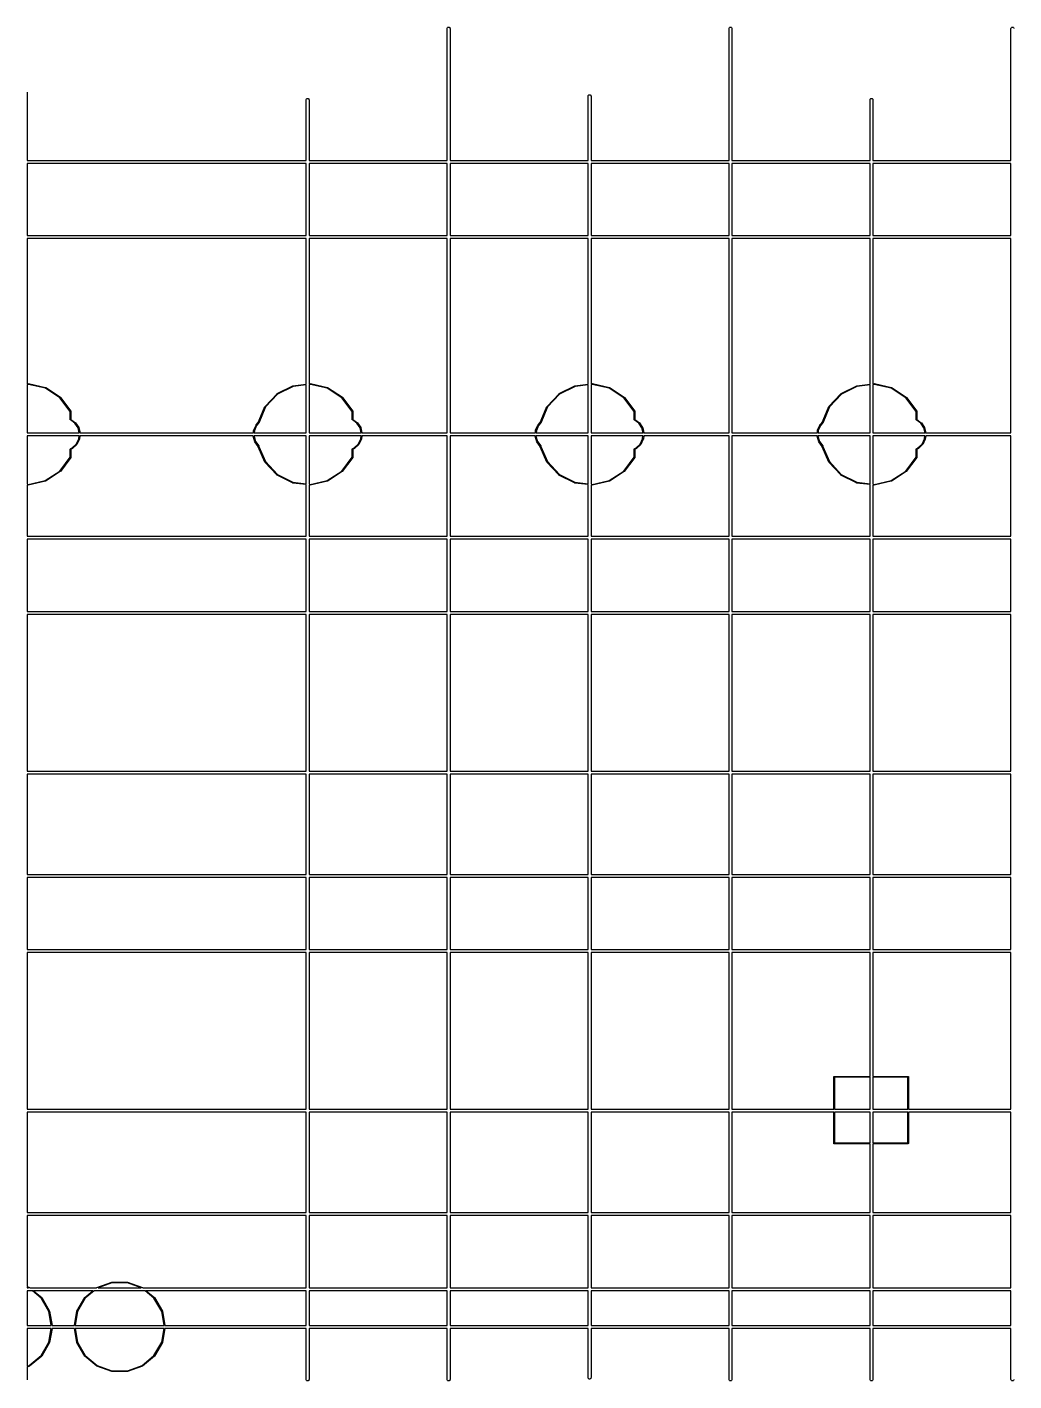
# Model space of a CAD drawing. Extents: x 15 to 494, y -198 to -76.
# Drawn here: x 302.4 to 369, y -198 to -106.5 of the extents above; entities that cross this region are included whole.
import ezdxf

# ---------------------------------------------------------------- set-up
doc = ezdxf.new("R2010")
doc.units = 0
doc.header["$MEASUREMENT"] = 0
doc.layers.add('BLACK', color=7, linetype='CONTINUOUS')

msp = doc.modelspace()

# ---------------------------------------------------------------- linework, layer by layer
at = {"layer": 'Black'}
for p, q in [((330.735, -106.553), (330.741, -106.519)), ((330.735, -115.47), (330.735, -106.553)), ((330.741, -106.519), (330.758, -106.489)), ((330.758, -106.489), (330.785, -106.466)), ((330.785, -106.466), (330.818, -106.455)), ((330.818, -106.455), (330.852, -106.455)), ((330.852, -106.455), (330.885, -106.466)), ((330.885, -106.466), (330.912, -106.489)), ((330.912, -106.489), (330.929, -106.519)), ((330.929, -106.519), (330.935, -106.553)), ((330.935, -106.553), (330.935, -115.47)), ((349.785, -106.553), (349.791, -106.519)), ((349.785, -115.47), (349.785, -106.553)), ((349.791, -106.519), (349.808, -106.489)), ((349.808, -106.489), (349.835, -106.466)), ((349.835, -106.466), (349.868, -106.455)), ((349.868, -106.455), (349.902, -106.455)), ((349.902, -106.455), (349.935, -106.466)), ((349.935, -106.466), (349.962, -106.489)), ((349.962, -106.489), (349.979, -106.519)), ((349.979, -106.519), (349.985, -106.553)), ((349.985, -106.553), (349.985, -115.47)), ((368.835, -106.553), (368.841, -106.519)), ((368.835, -115.47), (368.835, -106.553)), ((368.841, -106.519), (368.858, -106.489)), ((368.858, -106.489), (368.885, -106.466)), ((368.885, -106.466), (368.918, -106.455)), ((368.918, -106.455), (368.952, -106.455)), ((368.952, -106.455), (368.985, -106.466)), ((368.985, -106.466), (369.012, -106.489)), ((369.012, -106.489), (369.029, -106.519)), ((369.029, -106.519), (369.035, -106.553)), ((302.358, -110.862), (302.36, -110.871)), ((302.36, -110.871), (302.36, -115.47)), ((321.21, -111.379), (321.216, -111.345)), ((321.21, -115.47), (321.21, -111.379)), ((321.216, -111.345), (321.233, -111.315)), ((321.233, -111.315), (321.26, -111.292)), ((321.26, -111.292), (321.293, -111.281)), ((321.293, -111.281), (321.327, -111.281)), ((321.327, -111.281), (321.36, -111.292)), ((321.36, -111.292), (321.387, -111.315)), ((321.387, -111.315), (321.404, -111.345)), ((321.404, -111.345), (321.41, -111.379)), ((321.41, -111.379), (321.41, -115.47)), ((340.26, -111.125), (340.262, -111.116)), ((340.26, -115.47), (340.26, -111.125)), ((340.262, -111.108), (340.265, -111.099)), ((340.262, -111.116), (340.262, -111.108)), ((340.265, -111.099), (340.266, -111.091)), ((340.266, -111.091), (340.27, -111.083)), ((340.27, -111.083), (340.273, -111.075)), ((340.273, -111.075), (340.279, -111.068)), ((340.279, -111.068), (340.283, -111.061)), ((340.283, -111.061), (340.29, -111.055)), ((340.29, -111.055), (340.296, -111.048)), ((340.296, -111.048), (340.303, -111.044)), ((340.303, -111.044), (340.31, -111.038)), ((340.31, -111.038), (340.318, -111.035)), ((340.318, -111.035), (340.326, -111.031)), ((340.326, -111.031), (340.334, -111.03)), ((340.334, -111.03), (340.343, -111.027)), ((340.343, -111.027), (340.351, -111.027)), ((340.351, -111.027), (340.36, -111.025)), ((340.36, -111.025), (340.369, -111.027)), ((340.369, -111.027), (340.377, -111.027)), ((340.377, -111.027), (340.386, -111.03)), ((340.386, -111.03), (340.394, -111.031)), ((340.394, -111.031), (340.402, -111.035)), ((340.402, -111.035), (340.41, -111.038)), ((340.41, -111.038), (340.417, -111.044)), ((340.417, -111.044), (340.424, -111.048)), ((340.424, -111.048), (340.43, -111.055)), ((340.43, -111.055), (340.437, -111.061)), ((340.437, -111.061), (340.441, -111.068)), ((340.441, -111.068), (340.447, -111.075)), ((340.447, -111.075), (340.45, -111.083)), ((340.45, -111.083), (340.454, -111.091)), ((340.454, -111.091), (340.455, -111.099)), ((340.455, -111.099), (340.458, -111.108)), ((340.458, -111.108), (340.458, -111.116)), ((340.458, -111.116), (340.46, -111.125)), ((340.46, -111.125), (340.46, -115.47)), ((359.31, -111.379), (359.312, -111.37)), ((359.31, -115.47), (359.31, -111.379)), ((359.312, -111.362), (359.315, -111.353)), ((359.312, -111.37), (359.312, -111.362)), ((359.315, -111.353), (359.316, -111.345)), ((359.316, -111.345), (359.32, -111.337)), ((359.32, -111.337), (359.323, -111.329)), ((359.323, -111.329), (359.329, -111.322)), ((359.329, -111.322), (359.333, -111.315)), ((359.333, -111.315), (359.34, -111.309)), ((359.34, -111.309), (359.346, -111.302)), ((359.346, -111.302), (359.353, -111.298)), ((359.353, -111.298), (359.36, -111.292)), ((359.36, -111.292), (359.368, -111.289)), ((359.368, -111.289), (359.376, -111.285)), ((359.376, -111.285), (359.384, -111.284)), ((359.384, -111.284), (359.393, -111.281)), ((359.393, -111.281), (359.401, -111.281)), ((359.401, -111.281), (359.41, -111.279)), ((359.41, -111.279), (359.419, -111.281)), ((359.419, -111.281), (359.427, -111.281)), ((359.427, -111.281), (359.436, -111.284)), ((359.436, -111.284), (359.444, -111.285)), ((359.444, -111.285), (359.452, -111.289)), ((359.452, -111.289), (359.46, -111.292)), ((359.46, -111.292), (359.467, -111.298)), ((359.467, -111.298), (359.474, -111.302)), ((359.474, -111.302), (359.48, -111.309)), ((359.48, -111.309), (359.487, -111.315)), ((359.487, -111.315), (359.491, -111.322)), ((359.491, -111.322), (359.497, -111.329)), ((359.497, -111.329), (359.5, -111.337)), ((359.5, -111.337), (359.504, -111.345)), ((359.504, -111.345), (359.505, -111.353)), ((359.505, -111.353), (359.508, -111.362)), ((359.508, -111.362), (359.508, -111.37)), ((359.508, -111.37), (359.51, -111.379)), ((359.51, -111.379), (359.51, -115.47)), ((302.36, -115.47), (321.21, -115.47)), ((302.36, -115.67), (302.36, -120.55)), ((321.21, -115.67), (302.36, -115.67)), ((321.21, -120.55), (321.21, -115.67)), ((321.41, -115.47), (330.735, -115.47)), ((321.41, -115.67), (321.41, -120.55)), ((330.735, -115.67), (321.41, -115.67)), ((330.735, -120.55), (330.735, -115.67)), ((330.935, -115.47), (340.26, -115.47)), ((330.935, -115.67), (330.935, -120.55)), ((340.26, -115.67), (330.935, -115.67)), ((340.26, -120.55), (340.26, -115.67)), ((340.46, -115.47), (349.785, -115.47)), ((340.46, -115.67), (340.46, -120.55)), ((349.785, -115.67), (340.46, -115.67)), ((349.785, -120.55), (349.785, -115.67)), ((349.985, -115.47), (359.31, -115.47)), ((349.985, -115.67), (349.985, -120.55)), ((359.31, -115.67), (349.985, -115.67)), ((359.31, -120.55), (359.31, -115.67)), ((359.51, -115.47), (368.835, -115.47)), ((359.51, -115.67), (359.51, -120.55)), ((368.835, -115.67), (359.51, -115.67)), ((368.835, -120.55), (368.835, -115.67)), ((302.36, -120.55), (321.21, -120.55)), ((321.21, -120.75), (302.36, -120.75)), ((302.36, -120.75), (302.36, -130.563)), ((321.21, -130.587), (321.21, -120.75)), ((321.41, -120.55), (330.735, -120.55)), ((330.735, -120.75), (321.41, -120.75)), ((321.41, -120.75), (321.41, -130.563)), ((330.735, -133.885), (330.735, -120.75)), ((330.935, -120.55), (340.26, -120.55)), ((330.935, -120.75), (330.935, -133.885)), ((340.26, -120.75), (330.935, -120.75)), ((340.26, -130.587), (340.26, -120.75)), ((340.46, -120.55), (349.785, -120.55)), ((349.785, -120.75), (340.46, -120.75)), ((340.46, -120.75), (340.46, -130.563)), ((349.785, -133.885), (349.785, -120.75)), ((349.985, -120.55), (359.31, -120.55)), ((349.985, -120.75), (349.985, -133.885)), ((359.31, -120.75), (349.985, -120.75)), ((359.31, -130.587), (359.31, -120.75)), ((359.51, -120.55), (368.835, -120.55)), ((368.835, -120.75), (359.51, -120.75)), ((359.51, -120.75), (359.51, -130.563)), ((368.835, -133.885), (368.835, -120.75)), ((302.36, -130.563), (302.447, -130.553)), ((302.448, -130.603), (302.36, -130.614)), ((302.36, -130.614), (302.36, -133.885)), ((302.447, -130.553), (302.455, -130.554)), ((303.593, -130.872), (302.448, -130.603)), ((302.455, -130.554), (303.609, -130.824)), ((302.455, -130.554), (302.455, -130.554)), ((303.609, -130.824), (303.617, -130.827)), ((303.617, -130.827), (304.609, -131.476)), ((319.254, -131.231), (320.312, -130.696)), ((320.33, -130.743), (319.28, -131.274)), ((320.312, -130.696), (320.318, -130.694)), ((320.318, -130.694), (320.32, -130.694)), ((320.32, -130.694), (321.21, -130.587)), ((321.21, -130.638), (320.33, -130.743)), ((321.21, -133.885), (321.21, -130.638)), ((321.41, -130.563), (321.497, -130.553)), ((321.498, -130.603), (321.41, -130.614)), ((321.41, -130.614), (321.41, -133.885)), ((321.497, -130.553), (321.505, -130.554)), ((322.643, -130.872), (321.498, -130.603)), ((321.505, -130.554), (322.659, -130.824)), ((321.505, -130.554), (321.505, -130.554)), ((322.659, -130.824), (322.667, -130.827)), ((322.667, -130.827), (323.659, -131.476)), ((338.304, -131.231), (339.362, -130.696)), ((339.38, -130.743), (338.33, -131.274)), ((339.362, -130.696), (339.368, -130.694)), ((339.368, -130.694), (339.37, -130.694)), ((339.37, -130.694), (340.26, -130.587)), ((340.26, -130.638), (339.38, -130.743)), ((340.26, -133.885), (340.26, -130.638)), ((340.46, -130.563), (340.547, -130.553)), ((340.548, -130.603), (340.46, -130.614)), ((340.46, -130.614), (340.46, -133.885)), ((340.547, -130.553), (340.555, -130.554)), ((341.693, -130.872), (340.548, -130.603)), ((340.555, -130.554), (341.709, -130.824)), ((340.555, -130.554), (340.555, -130.554)), ((341.709, -130.824), (341.717, -130.827)), ((341.717, -130.827), (342.709, -131.476)), ((357.354, -131.231), (358.412, -130.696)), ((358.43, -130.743), (357.38, -131.274)), ((358.412, -130.696), (358.418, -130.694)), ((358.418, -130.694), (358.42, -130.694)), ((358.42, -130.694), (359.31, -130.587)), ((359.31, -130.638), (358.43, -130.743)), ((359.31, -133.885), (359.31, -130.638)), ((359.51, -130.563), (359.597, -130.553)), ((359.598, -130.603), (359.51, -130.614)), ((359.51, -130.614), (359.51, -133.885)), ((359.597, -130.553), (359.605, -130.554)), ((360.743, -130.872), (359.598, -130.603)), ((359.605, -130.554), (360.759, -130.824)), ((359.605, -130.554), (359.605, -130.554)), ((360.759, -130.824), (360.767, -130.827)), ((360.767, -130.827), (361.759, -131.476)), ((304.578, -131.515), (303.593, -130.872)), ((305.275, -132.443), (304.578, -131.515)), ((304.609, -131.476), (304.612, -131.479)), ((304.612, -131.479), (304.615, -131.482)), ((304.615, -131.482), (305.32, -132.42)), ((318.436, -132.1), (319.247, -131.236)), ((319.28, -131.274), (318.475, -132.131)), ((319.247, -131.236), (319.254, -131.231)), ((323.628, -131.515), (322.643, -130.872)), ((324.325, -132.443), (323.628, -131.515)), ((323.659, -131.476), (323.662, -131.479)), ((323.662, -131.479), (323.665, -131.482)), ((323.665, -131.482), (324.37, -132.42)), ((337.486, -132.1), (338.297, -131.236)), ((338.33, -131.274), (337.525, -132.131)), ((338.297, -131.236), (338.304, -131.231)), ((342.678, -131.515), (341.693, -130.872)), ((343.375, -132.443), (342.678, -131.515)), ((342.709, -131.476), (342.712, -131.479)), ((342.712, -131.479), (342.715, -131.482)), ((342.715, -131.482), (343.42, -132.42)), ((356.536, -132.1), (357.347, -131.236)), ((357.38, -131.274), (356.575, -132.131)), ((357.347, -131.236), (357.354, -131.231)), ((361.728, -131.515), (360.743, -130.872)), ((362.425, -132.443), (361.728, -131.515)), ((361.759, -131.476), (361.762, -131.479)), ((361.762, -131.479), (361.765, -131.482)), ((361.765, -131.482), (362.47, -132.42)), ((305.275, -132.985), (305.275, -132.443)), ((305.32, -132.42), (305.322, -132.423)), ((305.322, -132.423), (305.323, -132.426)), ((305.323, -132.426), (305.324, -132.427)), ((305.324, -132.427), (305.324, -132.428)), ((305.324, -132.428), (305.324, -132.431)), ((305.324, -132.431), (305.325, -132.435)), ((305.325, -132.435), (305.325, -132.972)), ((317.967, -133.19), (318.431, -132.107)), ((318.475, -132.131), (318.011, -133.217)), ((318.431, -132.107), (318.432, -132.106)), ((318.432, -132.106), (318.436, -132.1)), ((324.325, -132.985), (324.325, -132.443)), ((324.37, -132.42), (324.372, -132.423)), ((324.372, -132.423), (324.373, -132.426)), ((324.373, -132.426), (324.374, -132.427)), ((324.374, -132.427), (324.374, -132.428)), ((324.374, -132.428), (324.374, -132.431)), ((324.374, -132.431), (324.375, -132.435)), ((324.375, -132.435), (324.375, -132.972)), ((337.017, -133.19), (337.481, -132.107)), ((337.525, -132.131), (337.061, -133.217)), ((337.481, -132.107), (337.482, -132.106)), ((337.482, -132.106), (337.486, -132.1)), ((343.375, -132.985), (343.375, -132.443)), ((343.42, -132.42), (343.422, -132.423)), ((343.422, -132.423), (343.423, -132.426)), ((343.423, -132.426), (343.424, -132.427)), ((343.424, -132.427), (343.424, -132.428)), ((343.424, -132.428), (343.424, -132.431)), ((343.424, -132.431), (343.425, -132.435)), ((343.425, -132.435), (343.425, -132.972)), ((356.067, -133.19), (356.531, -132.107)), ((356.575, -132.131), (356.111, -133.217)), ((356.531, -132.107), (356.532, -132.106)), ((356.532, -132.106), (356.536, -132.1)), ((362.425, -132.985), (362.425, -132.443)), ((362.47, -132.42), (362.472, -132.423)), ((362.472, -132.423), (362.473, -132.426)), ((362.473, -132.426), (362.474, -132.427)), ((362.474, -132.427), (362.474, -132.428)), ((362.474, -132.428), (362.474, -132.431)), ((362.474, -132.431), (362.475, -132.435)), ((362.475, -132.435), (362.475, -132.972)), ((305.276, -132.988), (305.275, -132.985)), ((305.276, -132.991), (305.276, -132.988)), ((305.276, -132.992), (305.276, -132.991)), ((305.277, -132.994), (305.276, -132.992)), ((305.278, -132.996), (305.277, -132.994)), ((305.279, -132.999), (305.278, -132.996)), ((305.28, -133), (305.279, -132.999)), ((305.281, -133.001), (305.28, -133)), ((305.283, -133.003), (305.281, -133.001)), ((305.285, -133.005), (305.283, -133.003)), ((305.593, -133.234), (305.285, -133.005)), ((305.325, -132.972), (305.627, -133.196)), ((305.803, -133.55), (305.593, -133.234)), ((305.627, -133.196), (305.633, -133.203)), ((305.633, -133.203), (305.847, -133.527)), ((305.882, -133.885), (305.803, -133.55)), ((305.847, -133.527), (305.848, -133.529)), ((305.848, -133.529), (305.85, -133.535)), ((305.85, -133.535), (305.934, -133.885)), ((317.669, -133.708), (317.826, -133.355)), ((317.87, -133.379), (317.717, -133.724)), ((317.826, -133.355), (317.827, -133.353)), ((317.827, -133.353), (317.829, -133.35)), ((317.829, -133.35), (317.951, -133.199)), ((317.989, -133.231), (317.87, -133.379)), ((317.951, -133.199), (317.957, -133.194)), ((317.957, -133.194), (317.965, -133.19)), ((317.965, -133.19), (317.967, -133.19)), ((317.991, -133.232), (317.989, -133.231)), ((317.999, -133.229), (317.991, -133.232)), ((318.006, -133.224), (317.999, -133.229)), ((318.011, -133.217), (318.006, -133.224)), ((324.326, -132.988), (324.325, -132.985)), ((324.326, -132.991), (324.326, -132.988)), ((324.326, -132.992), (324.326, -132.991)), ((324.327, -132.994), (324.326, -132.992)), ((324.328, -132.996), (324.327, -132.994)), ((324.329, -132.999), (324.328, -132.996)), ((324.33, -133), (324.329, -132.999)), ((324.331, -133.001), (324.33, -133)), ((324.333, -133.003), (324.331, -133.001)), ((324.335, -133.005), (324.333, -133.003)), ((324.643, -133.234), (324.335, -133.005)), ((324.375, -132.972), (324.677, -133.196)), ((324.853, -133.55), (324.643, -133.234)), ((324.677, -133.196), (324.683, -133.203)), ((324.683, -133.203), (324.897, -133.527)), ((324.932, -133.885), (324.853, -133.55)), ((324.897, -133.527), (324.898, -133.529)), ((324.898, -133.529), (324.9, -133.535)), ((324.9, -133.535), (324.984, -133.885)), ((336.719, -133.708), (336.876, -133.355)), ((336.92, -133.379), (336.767, -133.724)), ((336.876, -133.355), (336.877, -133.353)), ((336.877, -133.353), (336.879, -133.35)), ((336.879, -133.35), (337.001, -133.199)), ((337.039, -133.231), (336.92, -133.379)), ((337.001, -133.199), (337.007, -133.194)), ((337.007, -133.194), (337.015, -133.19)), ((337.015, -133.19), (337.017, -133.19)), ((337.041, -133.232), (337.039, -133.231)), ((337.049, -133.229), (337.041, -133.232)), ((337.056, -133.224), (337.049, -133.229)), ((337.061, -133.217), (337.056, -133.224)), ((343.376, -132.988), (343.375, -132.985)), ((343.376, -132.991), (343.376, -132.988)), ((343.376, -132.992), (343.376, -132.991)), ((343.377, -132.994), (343.376, -132.992)), ((343.378, -132.996), (343.377, -132.994)), ((343.379, -132.999), (343.378, -132.996)), ((343.38, -133), (343.379, -132.999)), ((343.381, -133.001), (343.38, -133)), ((343.383, -133.003), (343.381, -133.001)), ((343.385, -133.005), (343.383, -133.003)), ((343.693, -133.234), (343.385, -133.005)), ((343.425, -132.972), (343.727, -133.196)), ((343.903, -133.55), (343.693, -133.234)), ((343.727, -133.196), (343.733, -133.203)), ((343.733, -133.203), (343.947, -133.527)), ((343.982, -133.885), (343.903, -133.55)), ((343.947, -133.527), (343.948, -133.529)), ((343.948, -133.529), (343.95, -133.535)), ((343.95, -133.535), (344.034, -133.885)), ((355.769, -133.708), (355.926, -133.355)), ((355.97, -133.379), (355.817, -133.724)), ((355.926, -133.355), (355.927, -133.353)), ((355.927, -133.353), (355.929, -133.35)), ((355.929, -133.35), (356.051, -133.199)), ((356.089, -133.231), (355.97, -133.379)), ((356.051, -133.199), (356.057, -133.194)), ((356.057, -133.194), (356.065, -133.19)), ((356.065, -133.19), (356.067, -133.19)), ((356.091, -133.232), (356.089, -133.231)), ((356.099, -133.229), (356.091, -133.232)), ((356.106, -133.224), (356.099, -133.229)), ((356.111, -133.217), (356.106, -133.224)), ((362.426, -132.988), (362.425, -132.985)), ((362.426, -132.991), (362.426, -132.988)), ((362.426, -132.992), (362.426, -132.991)), ((362.427, -132.994), (362.426, -132.992)), ((362.428, -132.996), (362.427, -132.994)), ((362.429, -132.999), (362.428, -132.996)), ((362.43, -133), (362.429, -132.999)), ((362.431, -133.001), (362.43, -133)), ((362.433, -133.003), (362.431, -133.001)), ((362.435, -133.005), (362.433, -133.003)), ((362.743, -133.234), (362.435, -133.005)), ((362.475, -132.972), (362.777, -133.196)), ((362.953, -133.55), (362.743, -133.234)), ((362.777, -133.196), (362.783, -133.203)), ((362.783, -133.203), (362.997, -133.527)), ((363.032, -133.885), (362.953, -133.55)), ((362.997, -133.527), (362.998, -133.529)), ((362.998, -133.529), (363, -133.535)), ((363, -133.535), (363.084, -133.885)), ((302.36, -133.885), (305.882, -133.885)), ((302.36, -134.085), (302.36, -137.358)), ((305.872, -134.085), (302.36, -134.085)), ((305.678, -134.636), (305.847, -134.297)), ((305.894, -134.315), (305.72, -134.662)), ((305.847, -134.297), (305.872, -134.085)), ((305.896, -134.307), (305.894, -134.315)), ((305.922, -134.085), (305.896, -134.307)), ((317.642, -134.085), (305.922, -134.085)), ((305.934, -133.885), (317.656, -133.885)), ((317.641, -134.101), (317.642, -134.085)), ((317.642, -134.11), (317.641, -134.101)), ((317.749, -134.48), (317.642, -134.11)), ((317.656, -133.885), (317.667, -133.716)), ((317.667, -133.716), (317.669, -133.708)), ((317.692, -134.085), (317.691, -134.1)), ((317.691, -134.1), (317.796, -134.462)), ((321.21, -134.085), (317.692, -134.085)), ((317.717, -133.724), (317.706, -133.885)), ((317.706, -133.885), (321.21, -133.885)), ((317.753, -134.488), (317.749, -134.48)), ((317.978, -134.797), (317.753, -134.488)), ((317.753, -134.488), (317.753, -134.488)), ((317.796, -134.462), (318.02, -134.77)), ((321.21, -137.333), (321.21, -134.085)), ((321.41, -133.885), (324.932, -133.885)), ((321.41, -134.085), (321.41, -137.358)), ((324.922, -134.085), (321.41, -134.085)), ((324.728, -134.636), (324.897, -134.297)), ((324.944, -134.315), (324.77, -134.662)), ((324.897, -134.297), (324.922, -134.085)), ((324.946, -134.307), (324.944, -134.315)), ((324.972, -134.085), (324.946, -134.307)), ((330.735, -134.085), (324.972, -134.085)), ((324.984, -133.885), (330.735, -133.885)), ((330.735, -140.87), (330.735, -134.085)), ((330.935, -133.885), (336.706, -133.885)), ((330.935, -134.085), (330.935, -140.87)), ((336.692, -134.085), (330.935, -134.085)), ((336.691, -134.101), (336.692, -134.085)), ((336.692, -134.11), (336.691, -134.101)), ((336.799, -134.48), (336.692, -134.11)), ((336.706, -133.885), (336.717, -133.716)), ((336.717, -133.716), (336.719, -133.708)), ((336.742, -134.085), (336.741, -134.1)), ((336.741, -134.1), (336.846, -134.462)), ((340.26, -134.085), (336.742, -134.085)), ((336.767, -133.724), (336.756, -133.885)), ((336.756, -133.885), (340.26, -133.885)), ((336.803, -134.488), (336.799, -134.48)), ((337.028, -134.797), (336.803, -134.488)), ((336.803, -134.488), (336.803, -134.488)), ((336.846, -134.462), (337.07, -134.77)), ((340.26, -137.333), (340.26, -134.085)), ((340.46, -133.885), (343.982, -133.885)), ((340.46, -134.085), (340.46, -137.358)), ((343.972, -134.085), (340.46, -134.085)), ((343.778, -134.636), (343.947, -134.297)), ((343.994, -134.315), (343.82, -134.662)), ((343.947, -134.297), (343.972, -134.085)), ((343.996, -134.307), (343.994, -134.315)), ((344.022, -134.085), (343.996, -134.307)), ((349.785, -134.085), (344.022, -134.085)), ((344.034, -133.885), (349.785, -133.885)), ((349.785, -140.87), (349.785, -134.085)), ((349.985, -133.885), (355.756, -133.885)), ((349.985, -134.085), (349.985, -140.87)), ((355.742, -134.085), (349.985, -134.085)), ((355.741, -134.101), (355.742, -134.085)), ((355.742, -134.11), (355.741, -134.101)), ((355.849, -134.48), (355.742, -134.11)), ((355.756, -133.885), (355.767, -133.716)), ((355.767, -133.716), (355.769, -133.708)), ((355.792, -134.085), (355.791, -134.1)), ((355.791, -134.1), (355.896, -134.462)), ((359.31, -134.085), (355.792, -134.085)), ((355.817, -133.724), (355.806, -133.885)), ((355.806, -133.885), (359.31, -133.885)), ((355.853, -134.488), (355.849, -134.48)), ((356.078, -134.797), (355.853, -134.488)), ((355.853, -134.488), (355.853, -134.488)), ((355.896, -134.462), (356.12, -134.77)), ((359.31, -137.333), (359.31, -134.085)), ((359.51, -133.885), (363.032, -133.885)), ((359.51, -134.085), (359.51, -137.358)), ((363.022, -134.085), (359.51, -134.085)), ((362.828, -134.636), (362.997, -134.297)), ((363.044, -134.315), (362.87, -134.662)), ((362.997, -134.297), (363.022, -134.085)), ((363.046, -134.307), (363.044, -134.315)), ((363.072, -134.085), (363.046, -134.307)), ((368.835, -134.085), (363.072, -134.085)), ((363.084, -133.885), (368.835, -133.885)), ((368.835, -140.87), (368.835, -134.085)), ((305.275, -134.985), (305.277, -134.976)), ((305.275, -135.527), (305.275, -134.985)), ((305.277, -134.976), (305.281, -134.969)), ((305.281, -134.969), (305.287, -134.963)), ((305.287, -134.963), (305.296, -134.96)), ((305.296, -134.96), (305.304, -134.96)), ((305.304, -134.96), (305.308, -134.962)), ((305.308, -134.962), (305.309, -134.96)), ((305.309, -134.96), (305.313, -134.952)), ((305.313, -134.952), (305.32, -134.947)), ((305.32, -134.947), (305.401, -134.898)), ((305.328, -134.993), (305.325, -134.992)), ((305.325, -134.992), (305.325, -135.535)), ((305.337, -134.993), (305.328, -134.993)), ((305.345, -134.99), (305.337, -134.993)), ((305.429, -134.939), (305.345, -134.99)), ((305.401, -134.898), (305.678, -134.636)), ((305.431, -134.938), (305.429, -134.939)), ((305.433, -134.936), (305.431, -134.938)), ((305.715, -134.669), (305.433, -134.936)), ((305.72, -134.662), (305.715, -134.669)), ((317.974, -134.811), (317.975, -134.803)), ((317.976, -134.82), (317.974, -134.811)), ((317.975, -134.803), (317.978, -134.797)), ((318.425, -135.853), (317.976, -134.82)), ((318.02, -134.77), (318.024, -134.778)), ((318.023, -134.795), (318.021, -134.798)), ((318.021, -134.798), (318.022, -134.8)), ((318.022, -134.8), (318.469, -135.829)), ((318.025, -134.787), (318.023, -134.795)), ((318.024, -134.778), (318.025, -134.787)), ((324.325, -134.985), (324.327, -134.976)), ((324.325, -135.527), (324.325, -134.985)), ((324.327, -134.976), (324.331, -134.969)), ((324.331, -134.969), (324.337, -134.963)), ((324.337, -134.963), (324.346, -134.96)), ((324.346, -134.96), (324.354, -134.96)), ((324.354, -134.96), (324.358, -134.962)), ((324.358, -134.962), (324.359, -134.96)), ((324.359, -134.96), (324.363, -134.952)), ((324.363, -134.952), (324.37, -134.947)), ((324.37, -134.947), (324.451, -134.898)), ((324.378, -134.993), (324.375, -134.992)), ((324.375, -134.992), (324.375, -135.535)), ((324.387, -134.993), (324.378, -134.993)), ((324.395, -134.99), (324.387, -134.993)), ((324.479, -134.939), (324.395, -134.99)), ((324.451, -134.898), (324.728, -134.636)), ((324.481, -134.938), (324.479, -134.939)), ((324.483, -134.936), (324.481, -134.938)), ((324.765, -134.669), (324.483, -134.936)), ((324.77, -134.662), (324.765, -134.669)), ((337.024, -134.811), (337.025, -134.803)), ((337.026, -134.82), (337.024, -134.811)), ((337.025, -134.803), (337.028, -134.797)), ((337.475, -135.853), (337.026, -134.82)), ((337.07, -134.77), (337.074, -134.778)), ((337.073, -134.795), (337.071, -134.798)), ((337.071, -134.798), (337.072, -134.8)), ((337.072, -134.8), (337.519, -135.829)), ((337.075, -134.787), (337.073, -134.795)), ((337.074, -134.778), (337.075, -134.787)), ((343.375, -134.985), (343.377, -134.976)), ((343.375, -135.527), (343.375, -134.985)), ((343.377, -134.976), (343.381, -134.969)), ((343.381, -134.969), (343.387, -134.963)), ((343.387, -134.963), (343.396, -134.96)), ((343.396, -134.96), (343.404, -134.96)), ((343.404, -134.96), (343.408, -134.962)), ((343.408, -134.962), (343.409, -134.96)), ((343.409, -134.96), (343.413, -134.952)), ((343.413, -134.952), (343.42, -134.947)), ((343.42, -134.947), (343.501, -134.898)), ((343.428, -134.993), (343.425, -134.992)), ((343.425, -134.992), (343.425, -135.535)), ((343.437, -134.993), (343.428, -134.993)), ((343.445, -134.99), (343.437, -134.993)), ((343.529, -134.939), (343.445, -134.99)), ((343.501, -134.898), (343.778, -134.636)), ((343.531, -134.938), (343.529, -134.939)), ((343.533, -134.936), (343.531, -134.938)), ((343.815, -134.669), (343.533, -134.936)), ((343.82, -134.662), (343.815, -134.669)), ((356.074, -134.811), (356.075, -134.803)), ((356.076, -134.82), (356.074, -134.811)), ((356.075, -134.803), (356.078, -134.797)), ((356.525, -135.853), (356.076, -134.82)), ((356.12, -134.77), (356.124, -134.778)), ((356.123, -134.795), (356.121, -134.798)), ((356.121, -134.798), (356.122, -134.8)), ((356.122, -134.8), (356.569, -135.829)), ((356.125, -134.787), (356.123, -134.795)), ((356.124, -134.778), (356.125, -134.787)), ((362.425, -134.985), (362.427, -134.976)), ((362.425, -135.527), (362.425, -134.985)), ((362.427, -134.976), (362.431, -134.969)), ((362.431, -134.969), (362.438, -134.963)), ((362.438, -134.963), (362.446, -134.96)), ((362.446, -134.96), (362.454, -134.96)), ((362.454, -134.96), (362.458, -134.962)), ((362.458, -134.962), (362.459, -134.96)), ((362.459, -134.96), (362.463, -134.952)), ((362.463, -134.952), (362.47, -134.947)), ((362.47, -134.947), (362.551, -134.898)), ((362.478, -134.993), (362.475, -134.992)), ((362.475, -134.992), (362.475, -135.535)), ((362.487, -134.993), (362.478, -134.993)), ((362.495, -134.99), (362.487, -134.993)), ((362.579, -134.939), (362.495, -134.99)), ((362.551, -134.898), (362.828, -134.636)), ((362.581, -134.938), (362.579, -134.939)), ((362.583, -134.936), (362.581, -134.938)), ((362.865, -134.669), (362.583, -134.936)), ((362.87, -134.662), (362.865, -134.669)), ((304.569, -136.463), (305.275, -135.527)), ((305.32, -135.55), (304.606, -136.496)), ((305.322, -135.547), (305.32, -135.55)), ((305.323, -135.544), (305.322, -135.547)), ((305.324, -135.543), (305.323, -135.544)), ((305.325, -135.535), (305.324, -135.539)), ((305.324, -135.539), (305.324, -135.542)), ((305.324, -135.542), (305.324, -135.543)), ((318.427, -135.856), (318.425, -135.853)), ((318.429, -135.86), (318.427, -135.856)), ((319.237, -136.727), (318.429, -135.86)), ((318.469, -135.829), (319.271, -136.689)), ((323.619, -136.463), (324.325, -135.527)), ((324.37, -135.55), (323.656, -136.496)), ((324.372, -135.547), (324.37, -135.55)), ((324.373, -135.544), (324.372, -135.547)), ((324.374, -135.543), (324.373, -135.544)), ((324.375, -135.535), (324.374, -135.539)), ((324.374, -135.539), (324.374, -135.542)), ((324.374, -135.542), (324.374, -135.543)), ((337.477, -135.856), (337.475, -135.853)), ((337.479, -135.86), (337.477, -135.856)), ((338.287, -136.727), (337.479, -135.86)), ((337.519, -135.829), (338.321, -136.689)), ((342.669, -136.463), (343.375, -135.527)), ((343.42, -135.55), (342.706, -136.496)), ((343.422, -135.547), (343.42, -135.55)), ((343.423, -135.544), (343.422, -135.547)), ((343.424, -135.543), (343.423, -135.544)), ((343.425, -135.535), (343.424, -135.539)), ((343.424, -135.539), (343.424, -135.542)), ((343.424, -135.542), (343.424, -135.543)), ((356.527, -135.856), (356.525, -135.853)), ((356.529, -135.86), (356.527, -135.856)), ((357.337, -136.727), (356.529, -135.86)), ((356.569, -135.829), (357.371, -136.689)), ((361.719, -136.463), (362.425, -135.527)), ((362.47, -135.55), (361.756, -136.496)), ((362.472, -135.547), (362.47, -135.55)), ((362.473, -135.544), (362.472, -135.547)), ((362.474, -135.543), (362.473, -135.544)), ((362.475, -135.535), (362.474, -135.539)), ((362.474, -135.539), (362.474, -135.542)), ((362.474, -135.542), (362.474, -135.543)), ((302.436, -137.367), (303.583, -137.103)), ((303.598, -137.151), (302.443, -137.417)), ((303.583, -137.103), (304.569, -136.463)), ((303.606, -137.147), (303.598, -137.151)), ((304.6, -136.502), (303.606, -137.147)), ((304.606, -136.496), (304.6, -136.502)), ((304.6, -136.502), (304.6, -136.502)), ((319.243, -136.731), (319.237, -136.727)), ((319.244, -136.732), (319.243, -136.731)), ((320.3, -137.27), (319.244, -136.732)), ((319.271, -136.689), (320.319, -137.224)), ((320.319, -137.224), (321.21, -137.333)), ((321.486, -137.367), (322.633, -137.103)), ((322.648, -137.151), (321.493, -137.417)), ((322.633, -137.103), (323.619, -136.463)), ((322.656, -137.147), (322.648, -137.151)), ((323.65, -136.502), (322.656, -137.147)), ((323.656, -136.496), (323.65, -136.502)), ((323.65, -136.502), (323.65, -136.502)), ((338.293, -136.731), (338.287, -136.727)), ((338.294, -136.732), (338.293, -136.731)), ((339.35, -137.27), (338.294, -136.732)), ((338.321, -136.689), (339.369, -137.224)), ((339.369, -137.224), (340.26, -137.333)), ((340.536, -137.367), (341.683, -137.103)), ((341.698, -137.151), (340.543, -137.417)), ((341.683, -137.103), (342.669, -136.463)), ((341.706, -137.147), (341.698, -137.151)), ((342.7, -136.502), (341.706, -137.147)), ((342.706, -136.496), (342.7, -136.502)), ((342.7, -136.502), (342.7, -136.502)), ((357.343, -136.731), (357.337, -136.727)), ((357.344, -136.732), (357.343, -136.731)), ((358.4, -137.27), (357.344, -136.732)), ((357.371, -136.689), (358.419, -137.224)), ((358.419, -137.224), (359.31, -137.333)), ((359.586, -137.367), (360.733, -137.103)), ((360.748, -137.151), (359.593, -137.417)), ((360.733, -137.103), (361.719, -136.463)), ((360.756, -137.147), (360.748, -137.151)), ((361.75, -136.502), (360.756, -137.147)), ((361.756, -136.496), (361.75, -136.502)), ((361.75, -136.502), (361.75, -136.502)), ((302.36, -137.358), (302.436, -137.367)), ((302.435, -137.418), (302.36, -137.408)), ((302.36, -137.408), (302.36, -140.87)), ((302.443, -137.417), (302.435, -137.418)), ((302.435, -137.418), (302.435, -137.418)), ((302.435, -137.418), (302.435, -137.418)), ((302.443, -137.417), (302.443, -137.417)), ((320.308, -137.273), (320.3, -137.27)), ((321.21, -137.384), (320.308, -137.273)), ((321.21, -140.87), (321.21, -137.384)), ((321.41, -137.358), (321.486, -137.367)), ((321.485, -137.418), (321.41, -137.408)), ((321.41, -137.408), (321.41, -140.87)), ((321.493, -137.417), (321.485, -137.418)), ((321.485, -137.418), (321.485, -137.418)), ((321.485, -137.418), (321.485, -137.418)), ((321.493, -137.417), (321.493, -137.417)), ((339.358, -137.273), (339.35, -137.27)), ((340.26, -137.384), (339.358, -137.273)), ((340.26, -140.87), (340.26, -137.384)), ((340.46, -137.358), (340.536, -137.367)), ((340.535, -137.418), (340.46, -137.408)), ((340.46, -137.408), (340.46, -140.87)), ((340.543, -137.417), (340.535, -137.418)), ((340.535, -137.418), (340.535, -137.418)), ((340.535, -137.418), (340.535, -137.418)), ((340.543, -137.417), (340.543, -137.417)), ((358.408, -137.273), (358.4, -137.27)), ((359.31, -137.384), (358.408, -137.273)), ((359.31, -140.87), (359.31, -137.384)), ((359.51, -137.358), (359.586, -137.367)), ((359.585, -137.418), (359.51, -137.408)), ((359.51, -137.408), (359.51, -140.87)), ((359.593, -137.417), (359.585, -137.418)), ((359.585, -137.418), (359.585, -137.418)), ((359.585, -137.418), (359.585, -137.418)), ((359.593, -137.417), (359.593, -137.417)), ((302.36, -140.87), (321.21, -140.87)), ((321.41, -140.87), (330.735, -140.87)), ((330.935, -140.87), (340.26, -140.87)), ((340.46, -140.87), (349.785, -140.87)), ((349.985, -140.87), (359.31, -140.87)), ((359.51, -140.87), (368.835, -140.87)), ((302.36, -141.07), (302.36, -145.95)), ((321.21, -141.07), (302.36, -141.07)), ((321.21, -145.95), (321.21, -141.07)), ((321.41, -141.07), (321.41, -145.95)), ((330.735, -141.07), (321.41, -141.07)), ((330.735, -145.95), (330.735, -141.07)), ((330.935, -141.07), (330.935, -145.95)), ((340.26, -141.07), (330.935, -141.07)), ((340.26, -145.95), (340.26, -141.07)), ((340.46, -141.07), (340.46, -145.95)), ((349.785, -141.07), (340.46, -141.07)), ((349.785, -145.95), (349.785, -141.07)), ((349.985, -141.07), (349.985, -145.95)), ((359.31, -141.07), (349.985, -141.07)), ((359.31, -145.95), (359.31, -141.07)), ((359.51, -141.07), (359.51, -145.95)), ((368.835, -141.07), (359.51, -141.07)), ((368.835, -145.95), (368.835, -141.07)), ((302.36, -145.95), (321.21, -145.95)), ((302.36, -146.15), (302.36, -156.745)), ((321.21, -146.15), (302.36, -146.15)), ((321.21, -156.745), (321.21, -146.15)), ((321.41, -145.95), (330.735, -145.95)), ((321.41, -146.15), (321.41, -156.745)), ((330.735, -146.15), (321.41, -146.15)), ((330.735, -156.745), (330.735, -146.15)), ((330.935, -145.95), (340.26, -145.95)), ((330.935, -146.15), (330.935, -156.745)), ((340.26, -146.15), (330.935, -146.15)), ((340.26, -156.745), (340.26, -146.15)), ((340.46, -145.95), (349.785, -145.95)), ((340.46, -146.15), (340.46, -156.745)), ((349.785, -146.15), (340.46, -146.15)), ((349.785, -156.745), (349.785, -146.15)), ((349.985, -145.95), (359.31, -145.95)), ((349.985, -146.15), (349.985, -156.745)), ((359.31, -146.15), (349.985, -146.15)), ((359.31, -156.745), (359.31, -146.15)), ((359.51, -145.95), (368.835, -145.95)), ((359.51, -146.15), (359.51, -156.745)), ((368.835, -146.15), (359.51, -146.15)), ((368.835, -156.745), (368.835, -146.15)), ((302.36, -156.745), (321.21, -156.745)), ((302.36, -156.945), (302.36, -163.73)), ((321.21, -156.945), (302.36, -156.945)), ((321.21, -163.73), (321.21, -156.945)), ((321.41, -156.745), (330.735, -156.745)), ((321.41, -156.945), (321.41, -163.73)), ((330.735, -156.945), (321.41, -156.945)), ((330.735, -163.73), (330.735, -156.945)), ((330.935, -156.745), (340.26, -156.745)), ((330.935, -156.945), (330.935, -163.73)), ((340.26, -156.945), (330.935, -156.945)), ((340.26, -163.73), (340.26, -156.945)), ((340.46, -156.745), (349.785, -156.745)), ((340.46, -156.945), (340.46, -163.73)), ((349.785, -156.945), (340.46, -156.945)), ((349.785, -163.73), (349.785, -156.945)), ((349.985, -156.745), (359.31, -156.745)), ((349.985, -156.945), (349.985, -163.73)), ((359.31, -156.945), (349.985, -156.945)), ((359.31, -163.73), (359.31, -156.945)), ((359.51, -156.745), (368.835, -156.745)), ((359.51, -156.945), (359.51, -163.73)), ((368.835, -156.945), (359.51, -156.945)), ((368.835, -163.73), (368.835, -156.945)), ((302.36, -163.73), (321.21, -163.73)), ((321.41, -163.73), (330.735, -163.73)), ((330.935, -163.73), (340.26, -163.73)), ((340.46, -163.73), (349.785, -163.73)), ((349.985, -163.73), (359.31, -163.73)), ((359.51, -163.73), (368.835, -163.73)), ((302.36, -163.93), (302.36, -168.81)), ((321.21, -163.93), (302.36, -163.93)), ((321.21, -168.81), (321.21, -163.93)), ((321.41, -163.93), (321.41, -168.81)), ((330.735, -163.93), (321.41, -163.93)), ((330.735, -168.81), (330.735, -163.93)), ((330.935, -163.93), (330.935, -168.81)), ((340.26, -163.93), (330.935, -163.93)), ((340.26, -168.81), (340.26, -163.93)), ((340.46, -163.93), (340.46, -168.81)), ((349.785, -163.93), (340.46, -163.93)), ((349.785, -168.81), (349.785, -163.93)), ((349.985, -163.93), (349.985, -168.81)), ((359.31, -163.93), (349.985, -163.93)), ((359.31, -168.81), (359.31, -163.93)), ((359.51, -163.93), (359.51, -168.81)), ((368.835, -163.93), (359.51, -163.93)), ((368.835, -168.81), (368.835, -163.93)), ((302.36, -168.81), (321.21, -168.81)), ((302.36, -169.01), (302.36, -179.605)), ((321.21, -169.01), (302.36, -169.01)), ((321.21, -179.605), (321.21, -169.01)), ((321.41, -168.81), (330.735, -168.81)), ((321.41, -169.01), (321.41, -179.605)), ((330.735, -169.01), (321.41, -169.01)), ((330.735, -179.605), (330.735, -169.01)), ((330.935, -168.81), (340.26, -168.81)), ((330.935, -169.01), (330.935, -179.605)), ((340.26, -169.01), (330.935, -169.01)), ((340.26, -179.605), (340.26, -169.01)), ((340.46, -168.81), (349.785, -168.81)), ((340.46, -169.01), (340.46, -179.605)), ((349.785, -169.01), (340.46, -169.01)), ((349.785, -179.605), (349.785, -169.01)), ((349.985, -168.81), (359.31, -168.81)), ((349.985, -169.01), (349.985, -179.605)), ((359.31, -169.01), (349.985, -169.01)), ((359.31, -177.38), (359.31, -169.01)), ((359.51, -168.81), (368.835, -168.81)), ((359.51, -169.01), (359.51, -177.38)), ((368.835, -169.01), (359.51, -169.01)), ((368.835, -179.605), (368.835, -169.01)), ((356.855, -177.401), (356.856, -177.399)), ((356.855, -177.403), (356.855, -177.401)), ((356.855, -177.405), (356.855, -177.403)), ((356.855, -179.605), (356.855, -177.405)), ((356.856, -177.399), (356.857, -177.396)), ((356.857, -177.396), (356.858, -177.395)), ((356.858, -177.392), (356.86, -177.391)), ((356.858, -177.395), (356.858, -177.392)), ((356.86, -177.391), (356.861, -177.389)), ((356.861, -177.389), (356.863, -177.388)), ((356.863, -177.388), (356.864, -177.386)), ((356.864, -177.386), (356.866, -177.385)), ((356.866, -177.385), (356.868, -177.383)), ((356.868, -177.383), (356.87, -177.383)), ((356.87, -177.383), (356.871, -177.382)), ((356.871, -177.382), (356.874, -177.381)), ((356.874, -177.381), (356.876, -177.38)), ((356.876, -177.38), (356.878, -177.38)), ((356.878, -177.38), (356.88, -177.38)), ((356.88, -177.38), (359.31, -177.38)), ((356.905, -177.43), (356.905, -179.605)), ((359.31, -177.43), (356.905, -177.43)), ((359.31, -179.605), (359.31, -177.43)), ((359.51, -177.38), (361.88, -177.38)), ((359.51, -177.43), (359.51, -179.605)), ((361.855, -177.43), (359.51, -177.43)), ((361.855, -179.605), (361.855, -177.43)), ((361.88, -177.38), (361.882, -177.38)), ((361.882, -177.38), (361.884, -177.38)), ((361.884, -177.38), (361.886, -177.381)), ((361.886, -177.381), (361.889, -177.382)), ((361.889, -177.382), (361.89, -177.383)), ((361.89, -177.383), (361.892, -177.383)), ((361.892, -177.383), (361.894, -177.385)), ((361.894, -177.385), (361.896, -177.386)), ((361.896, -177.386), (361.897, -177.388)), ((361.897, -177.388), (361.899, -177.389)), ((361.899, -177.389), (361.9, -177.391)), ((361.9, -177.391), (361.902, -177.392)), ((361.902, -177.392), (361.902, -177.395)), ((361.902, -177.395), (361.903, -177.396)), ((361.903, -177.396), (361.904, -177.399)), ((361.904, -177.399), (361.905, -177.401)), ((361.905, -177.401), (361.905, -177.403)), ((361.905, -177.403), (361.905, -177.405)), ((361.905, -177.405), (361.905, -179.605)), ((302.36, -179.605), (321.21, -179.605)), ((302.36, -179.805), (302.36, -186.59)), ((321.21, -179.805), (302.36, -179.805)), ((321.21, -186.59), (321.21, -179.805)), ((321.41, -179.605), (330.735, -179.605)), ((321.41, -179.805), (321.41, -186.59)), ((330.735, -179.805), (321.41, -179.805)), ((330.735, -186.59), (330.735, -179.805)), ((330.935, -179.605), (340.26, -179.605)), ((330.935, -179.805), (330.935, -186.59)), ((340.26, -179.805), (330.935, -179.805)), ((340.26, -186.59), (340.26, -179.805)), ((340.46, -179.605), (349.785, -179.605)), ((340.46, -179.805), (340.46, -186.59)), ((349.785, -179.805), (340.46, -179.805)), ((349.785, -186.59), (349.785, -179.805)), ((349.985, -179.605), (356.855, -179.605)), ((349.985, -179.805), (349.985, -186.59)), ((356.855, -179.805), (349.985, -179.805)), ((356.855, -181.905), (356.855, -179.805)), ((356.905, -179.605), (359.31, -179.605)), ((356.905, -179.805), (356.905, -181.88)), ((359.31, -179.805), (356.905, -179.805)), ((359.31, -181.88), (359.31, -179.805)), ((359.51, -179.605), (361.855, -179.605)), ((359.51, -179.805), (359.51, -181.88)), ((361.855, -179.805), (359.51, -179.805)), ((361.855, -181.88), (361.855, -179.805)), ((361.905, -179.605), (368.835, -179.605)), ((361.905, -179.805), (361.905, -181.905)), ((368.835, -179.805), (361.905, -179.805)), ((368.835, -186.59), (368.835, -179.805)), ((356.855, -181.907), (356.855, -181.905)), ((356.855, -181.909), (356.855, -181.907)), ((356.856, -181.911), (356.855, -181.909)), ((356.857, -181.914), (356.856, -181.911)), ((356.858, -181.915), (356.857, -181.914)), ((356.858, -181.917), (356.858, -181.915)), ((356.86, -181.919), (356.858, -181.917)), ((356.861, -181.921), (356.86, -181.919)), ((356.863, -181.922), (356.861, -181.921)), ((356.864, -181.924), (356.863, -181.922)), ((356.866, -181.925), (356.864, -181.924)), ((356.868, -181.927), (356.866, -181.925)), ((356.87, -181.927), (356.868, -181.927)), ((356.871, -181.928), (356.87, -181.927)), ((356.874, -181.929), (356.871, -181.928)), ((356.876, -181.93), (356.874, -181.929)), ((356.878, -181.93), (356.876, -181.93)), ((356.88, -181.93), (356.878, -181.93)), ((359.31, -181.93), (356.88, -181.93)), ((356.905, -181.88), (359.31, -181.88)), ((359.31, -186.59), (359.31, -181.93)), ((359.51, -181.88), (361.855, -181.88)), ((361.88, -181.93), (359.51, -181.93)), ((359.51, -181.93), (359.51, -186.59)), ((361.882, -181.93), (361.88, -181.93)), ((361.884, -181.93), (361.882, -181.93)), ((361.886, -181.929), (361.884, -181.93)), ((361.889, -181.928), (361.886, -181.929)), ((361.89, -181.927), (361.889, -181.928)), ((361.892, -181.927), (361.89, -181.927)), ((361.894, -181.925), (361.892, -181.927)), ((361.896, -181.924), (361.894, -181.925)), ((361.897, -181.922), (361.896, -181.924)), ((361.899, -181.921), (361.897, -181.922)), ((361.9, -181.919), (361.899, -181.921)), ((361.902, -181.917), (361.9, -181.919)), ((361.903, -181.914), (361.902, -181.915)), ((361.902, -181.915), (361.902, -181.917)), ((361.904, -181.911), (361.903, -181.914)), ((361.905, -181.909), (361.904, -181.911)), ((361.905, -181.905), (361.905, -181.907)), ((361.905, -181.907), (361.905, -181.909)), ((302.36, -186.59), (321.21, -186.59)), ((321.41, -186.59), (330.735, -186.59)), ((330.935, -186.59), (340.26, -186.59)), ((340.46, -186.59), (349.785, -186.59)), ((349.985, -186.59), (359.31, -186.59)), ((359.51, -186.59), (368.835, -186.59)), ((302.36, -186.79), (302.36, -191.586)), ((321.21, -186.79), (302.36, -186.79)), ((321.21, -191.67), (321.21, -186.79)), ((321.41, -186.79), (321.41, -191.67)), ((330.735, -186.79), (321.41, -186.79)), ((330.735, -191.67), (330.735, -186.79)), ((330.935, -186.79), (330.935, -191.67)), ((340.26, -186.79), (330.935, -186.79)), ((340.26, -191.67), (340.26, -186.79)), ((340.46, -186.79), (340.46, -191.67)), ((349.785, -186.79), (340.46, -186.79)), ((349.785, -191.67), (349.785, -186.79)), ((349.985, -186.79), (349.985, -191.67)), ((359.31, -186.79), (349.985, -186.79)), ((359.31, -191.67), (359.31, -186.79)), ((359.51, -186.79), (359.51, -191.67)), ((368.835, -186.79), (359.51, -186.79)), ((368.835, -191.67), (368.835, -186.79)), ((302.36, -191.586), (302.527, -191.647)), ((302.447, -191.67), (302.36, -191.638)), ((302.36, -191.638), (302.36, -191.67)), ((302.36, -191.67), (302.447, -191.67)), ((302.36, -191.87), (302.36, -194.21)), ((302.717, -191.87), (302.36, -191.87)), ((302.527, -191.647), (302.555, -191.67)), ((302.555, -191.67), (307.045, -191.67)), ((303.307, -192.366), (302.717, -191.87)), ((302.793, -191.87), (303.346, -192.333)), ((306.807, -191.87), (302.793, -191.87)), ((306.254, -192.333), (306.807, -191.87)), ((306.883, -191.87), (306.293, -192.366)), ((310.337, -191.87), (306.883, -191.87)), ((307.045, -191.67), (307.072, -191.647)), ((307.072, -191.647), (308.076, -191.282)), ((308.085, -191.331), (307.153, -191.67)), ((307.153, -191.67), (310.067, -191.67)), ((308.076, -191.282), (309.144, -191.282)), ((309.135, -191.331), (308.085, -191.331)), ((310.067, -191.67), (309.135, -191.331)), ((309.144, -191.282), (310.147, -191.647)), ((310.147, -191.647), (310.175, -191.67)), ((310.175, -191.67), (321.21, -191.67)), ((310.927, -192.366), (310.337, -191.87)), ((310.413, -191.87), (310.966, -192.333)), ((321.21, -191.87), (310.413, -191.87)), ((321.21, -194.21), (321.21, -191.87)), ((321.41, -191.67), (330.735, -191.67)), ((321.41, -191.87), (321.41, -194.21)), ((330.735, -191.87), (321.41, -191.87)), ((330.735, -194.21), (330.735, -191.87)), ((330.935, -191.67), (340.26, -191.67)), ((330.935, -191.87), (330.935, -194.21)), ((340.26, -191.87), (330.935, -191.87)), ((340.26, -194.21), (340.26, -191.87)), ((340.46, -191.67), (349.785, -191.67)), ((340.46, -191.87), (340.46, -194.21)), ((349.785, -191.87), (340.46, -191.87)), ((349.785, -194.21), (349.785, -191.87)), ((349.985, -191.67), (359.31, -191.67)), ((349.985, -191.87), (349.985, -194.21)), ((359.31, -191.87), (349.985, -191.87)), ((359.31, -194.21), (359.31, -191.87)), ((359.51, -191.67), (368.835, -191.67)), ((359.51, -191.87), (359.51, -194.21)), ((368.835, -191.87), (359.51, -191.87)), ((368.835, -194.21), (368.835, -191.87)), ((303.833, -193.275), (303.307, -192.366)), ((303.346, -192.333), (303.88, -193.258)), ((305.72, -193.258), (306.254, -192.333)), ((306.293, -192.366), (305.767, -193.275)), ((311.453, -193.275), (310.927, -192.366)), ((310.966, -192.333), (311.5, -193.258)), ((303.997, -194.21), (303.833, -193.275)), ((303.88, -193.258), (304.047, -194.21)), ((305.553, -194.21), (305.72, -193.258)), ((305.767, -193.275), (305.603, -194.21)), ((311.617, -194.21), (311.453, -193.275)), ((311.5, -193.258), (311.667, -194.21)), ((302.36, -194.21), (303.997, -194.21)), ((302.36, -194.41), (302.36, -196.982)), ((303.997, -194.41), (302.36, -194.41)), ((303.833, -195.345), (303.997, -194.41)), ((304.047, -194.41), (303.88, -195.362)), ((304.047, -194.21), (305.553, -194.21)), ((305.553, -194.41), (304.047, -194.41)), ((305.72, -195.362), (305.553, -194.41)), ((305.603, -194.21), (311.617, -194.21)), ((305.603, -194.41), (305.767, -195.345)), ((311.617, -194.41), (305.603, -194.41)), ((311.453, -195.345), (311.617, -194.41)), ((311.667, -194.41), (311.5, -195.362)), ((311.667, -194.21), (321.21, -194.21)), ((321.21, -194.41), (311.667, -194.41)), ((321.21, -197.866), (321.21, -194.41)), ((321.41, -194.21), (330.735, -194.21)), ((330.735, -194.41), (321.41, -194.41)), ((321.41, -194.41), (321.41, -197.866)), ((330.735, -197.866), (330.735, -194.41)), ((330.935, -194.21), (340.26, -194.21)), ((340.26, -194.41), (330.935, -194.41)), ((330.935, -194.41), (330.935, -197.866)), ((340.26, -197.739), (340.26, -194.41)), ((340.46, -194.21), (349.785, -194.21)), ((349.785, -194.41), (340.46, -194.41)), ((340.46, -194.41), (340.46, -197.739)), ((349.785, -197.866), (349.785, -194.41)), ((349.985, -194.21), (359.31, -194.21)), ((359.31, -194.41), (349.985, -194.41)), ((349.985, -194.41), (349.985, -197.866)), ((359.31, -197.866), (359.31, -194.41)), ((359.51, -194.21), (368.835, -194.21)), ((368.835, -194.41), (359.51, -194.41)), ((359.51, -194.41), (359.51, -197.866)), ((368.835, -197.866), (368.835, -194.41)), ((303.307, -196.254), (303.833, -195.345)), ((303.88, -195.362), (303.346, -196.287)), ((306.254, -196.287), (305.72, -195.362)), ((305.767, -195.345), (306.293, -196.254)), ((310.927, -196.254), (311.453, -195.345)), ((311.5, -195.362), (310.966, -196.287)), ((302.502, -196.93), (303.307, -196.254)), ((303.346, -196.287), (302.527, -196.973)), ((307.072, -196.973), (306.254, -196.287)), ((306.293, -196.254), (307.097, -196.93)), ((310.123, -196.93), (310.927, -196.254)), ((310.966, -196.287), (310.147, -196.973)), ((302.36, -196.982), (302.502, -196.93)), ((302.527, -196.973), (302.36, -197.034)), ((302.36, -197.034), (302.36, -197.866)), ((308.076, -197.338), (307.072, -196.973)), ((307.097, -196.93), (308.085, -197.289)), ((309.144, -197.338), (308.076, -197.338)), ((308.085, -197.289), (309.135, -197.289)), ((309.135, -197.289), (310.123, -196.93)), ((310.147, -196.973), (309.144, -197.338)), ((302.36, -197.866), (302.354, -197.9)), ((321.216, -197.9), (321.21, -197.866)), ((321.233, -197.93), (321.216, -197.9)), ((321.26, -197.953), (321.233, -197.93)), ((321.293, -197.964), (321.26, -197.953)), ((321.327, -197.964), (321.293, -197.964)), ((321.36, -197.953), (321.327, -197.964)), ((321.387, -197.93), (321.36, -197.953)), ((321.404, -197.9), (321.387, -197.93)), ((321.41, -197.866), (321.404, -197.9)), ((330.741, -197.9), (330.735, -197.866)), ((330.758, -197.93), (330.741, -197.9)), ((330.785, -197.953), (330.758, -197.93)), ((330.818, -197.964), (330.785, -197.953)), ((330.852, -197.964), (330.818, -197.964)), ((330.885, -197.953), (330.852, -197.964)), ((330.912, -197.93), (330.885, -197.953)), ((330.929, -197.9), (330.912, -197.93)), ((330.935, -197.866), (330.929, -197.9)), ((340.266, -197.773), (340.26, -197.739)), ((340.283, -197.803), (340.266, -197.773)), ((340.31, -197.826), (340.283, -197.803)), ((340.343, -197.837), (340.31, -197.826)), ((340.377, -197.837), (340.343, -197.837)), ((340.41, -197.826), (340.377, -197.837)), ((340.437, -197.803), (340.41, -197.826)), ((340.454, -197.773), (340.437, -197.803)), ((340.46, -197.739), (340.454, -197.773)), ((349.791, -197.9), (349.785, -197.866)), ((349.808, -197.93), (349.791, -197.9)), ((349.835, -197.953), (349.808, -197.93)), ((349.868, -197.964), (349.835, -197.953)), ((349.902, -197.964), (349.868, -197.964)), ((349.935, -197.953), (349.902, -197.964)), ((349.962, -197.93), (349.935, -197.953)), ((349.979, -197.9), (349.962, -197.93)), ((349.985, -197.866), (349.979, -197.9)), ((359.316, -197.9), (359.31, -197.866)), ((359.333, -197.93), (359.316, -197.9)), ((359.36, -197.953), (359.333, -197.93)), ((359.393, -197.964), (359.36, -197.953)), ((359.427, -197.964), (359.393, -197.964)), ((359.46, -197.953), (359.427, -197.964)), ((359.487, -197.93), (359.46, -197.953)), ((359.504, -197.9), (359.487, -197.93)), ((359.51, -197.866), (359.504, -197.9)), ((368.841, -197.9), (368.835, -197.866)), ((368.858, -197.93), (368.841, -197.9)), ((368.885, -197.953), (368.858, -197.93)), ((368.918, -197.964), (368.885, -197.953)), ((368.952, -197.964), (368.918, -197.964)), ((368.985, -197.953), (368.952, -197.964)), ((369.012, -197.93), (368.985, -197.953)), ((369.029, -197.9), (369.012, -197.93)), ((369.035, -197.866), (369.029, -197.9))]:
    msp.add_line(p, q, dxfattribs=at)

doc.saveas('drawing.dxf')
